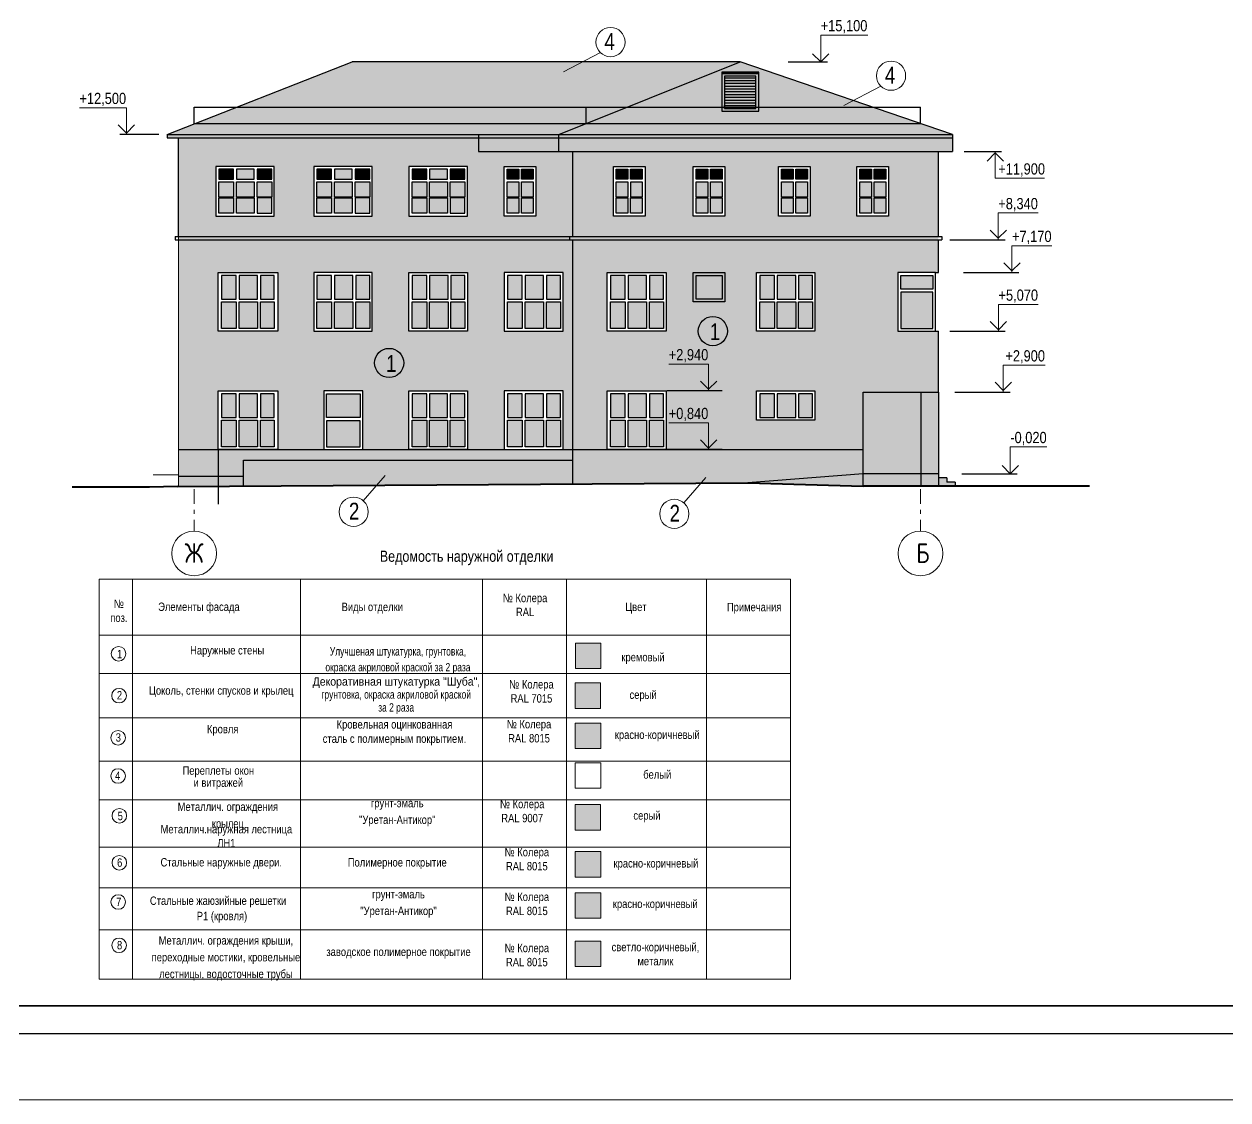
# Model space of a CAD drawing. Extents: x 69140 to 277481, y -99154 to 104141.
# Drawn here: x 90750 to 133760, y 2947 to 41400 of the extents above; entities that cross this region are included whole.
import ezdxf

# ---------------------------------------------------------------- set-up
doc = ezdxf.new("R2010")
doc.units = 0
doc.linetypes.add('Штрихштриховая', pattern=[1093.611073, 529.166651, -211.666656, 141.111112, -211.666656])
for name, color, linetype, lineweight in [('0_Ном_пера__1', 7, 'Continuous', 13), ('Fills_Ном_пера__1', 7, 'Continuous', 18), ('Labels_Ном_пера__1', 7, 'Continuous', 18), ('Text blocks_Ном_пера__1', 7, 'Continuous', 18), ('Вент.шахты_Ном_пера__1', 7, 'Continuous', 18), ('Детали мелкие (разрез)', 95, 'Continuous', 13), ('Детали основные (разрез)', 7, 'Continuous', 40), ('Перегородки', 7, 'Continuous', 30), ('Размеры', 250, 'Continuous', 13), ('Штамп1_Ном_пера__47', 7, 'Continuous', 35)]:
    doc.layers.add(name, color=color, linetype=linetype, lineweight=lineweight)
for name, color, linetype in [('2D-чертеж - Общий', 7, 'Continuous'), ('Надписи', 7, 'Continuous'), ('Наружняя', 7, 'Continuous'), ('Окна', 7, 'Continuous'), ('Рамка', 7, 'Continuous'), ('Текст', 7, 'Continuous')]:
    doc.layers.add(name, color=color, linetype=linetype)
for name, color, linetype, lineweight, true_color in [('Fills_Ном_пера__94', 7, 'Continuous', 20, 0x9f9f9f), ('Заливка окон', 7, 'Continuous', 30, 0xffffff), ('Заливка стены', 7, 'Continuous', 13, 0xffe4ad), ('Заливка цоколь', 7, 'Continuous', 13, 0x51565c), ('СТЕНЫ-ФАС', 7, 'Continuous', 13, 0xffe4ad), ('СТЕНЫ_ЦОК', 7, 'Continuous', 13, 0x51565c), ('ШТРИХ-КРЫША', 7, 'Continuous', 13, 0xa46156)]:
    doc.layers.add(name, color=color, linetype=linetype, lineweight=lineweight, true_color=true_color)
doc.styles.add('Narrow', font='ARIALN.TTF')
doc.styles.add('romand', font='romand.shx', dxfattribs={"width": 0.8})
doc.styles.add('Ариал', font='ARIAL.TTF', dxfattribs={"width": 0.8})

# ---------------------------------------------------------------- blocks, each defined once
blk = doc.blocks.new('A$C28E558AA')
at = {"ltscale": 20}
for p, q in [((-660, -50), (660, -50)), ((-560, -200), (560, -200)), ((-560, -300), (560, -300)), ((-560, -400), (560, -400)), ((-560, -500), (560, -500)), ((-560, -600), (560, -600)), ((-560, -700), (560, -700)), ((-560, -800), (560, -800)), ((-560, -900), (560, -900)), ((-560, -1000), (560, -1000)), ((-560, -1100), (560, -1100)), ((-560, -1300), (-560, -1200)), ((-560, -1200), (560, -1200))]:
    blk.add_line(p, q, dxfattribs=at)
at = {"linetype": 'Continuous'}
blk.add_lwpolyline([(-660, -50), (660, -50), (660, 0), (-660, 0)], close=True, dxfattribs=at)
at = {"layer": 'Перегородки', "linetype": 'Continuous'}
for points in [[(-660, -1400), (660, -1400), (660, -50), (-660, -50)], [(-560, -1300), (560, -1300), (560, -150), (-560, -150)]]:
    blk.add_lwpolyline(points, close=True, dxfattribs=at)

msp = doc.modelspace()

# ---------------------------------------------------------------- hatches: boundary and pattern name
at = {"layer": '2D-чертеж - Общий', "linetype": 'Continuous', "lineweight": 0, "true_color": 0xb0b7bf}
for points in [[(97710.9, 35862), (98237, 35862), (98237, 36209.1), (97710.9, 36209.1)], [(98338.9, 36209.1), (98975.9, 36209.1), (98975.9, 35862), (98338.9, 35862)], [(99075.9, 35862), (99600.9, 35862), (99600.9, 36209.1), (99075.9, 36209.1)], [(101210.9, 35862), (101737, 35862), (101737, 36209.1), (101210.9, 36209.1)], [(101838.9, 36209.1), (102475.9, 36209.1), (102475.9, 35862), (101838.9, 35862)], [(102575.9, 35862), (103100.9, 35862), (103100.9, 36209.1), (102575.9, 36209.1)], [(104610.9, 35862), (105137, 35862), (105137, 36209.1), (104610.9, 36209.1)], [(105238.9, 36209.1), (105875.9, 36209.1), (105875.9, 35862), (105238.9, 35862)], [(105975.9, 35862), (106500.9, 35862), (106500.9, 36209.1), (105975.9, 36209.1)], [(108424.4, 35862), (108006.3, 35862), (108006.3, 36209.1), (108424.4, 36209.1)], [(108936.3, 36209.1), (108518.2, 36209.1), (108518.2, 35862), (108936.3, 35862)], [(112324.4, 35862), (111906.3, 35862), (111906.3, 36209.1), (112324.4, 36209.1)], [(112836.3, 36209.1), (112418.2, 36209.1), (112418.2, 35862), (112836.3, 35862)], [(115174.4, 35862), (114756.3, 35862), (114756.3, 36209.1), (115174.4, 36209.1)], [(115686.3, 36209.1), (115268.2, 36209.1), (115268.2, 35862), (115686.3, 35862)], [(118224.4, 35862), (117806.3, 35862), (117806.3, 36209.1), (118224.4, 36209.1)], [(118736.3, 36209.1), (118318.2, 36209.1), (118318.2, 35862), (118736.3, 35862)], [(121024.4, 35862), (120606.3, 35862), (120606.3, 36209.1), (121024.4, 36209.1)], [(121536.3, 36209.1), (121118.2, 36209.1), (121118.2, 35862), (121536.3, 35862)], [(98237, 35218.8), (97710.9, 35218.8), (97710.9, 35766), (98237, 35766)], [(98975.9, 35766), (98338.9, 35766), (98338.9, 35218.8), (98975.9, 35218.8)], [(99600.9, 35218.8), (99075.9, 35218.8), (99075.9, 35766), (99600.9, 35766)], [(101737, 35218.8), (101210.9, 35218.8), (101210.9, 35766), (101737, 35766)], [(102475.9, 35766), (101838.9, 35766), (101838.9, 35218.8), (102475.9, 35218.8)], [(103100.9, 35218.8), (102575.9, 35218.8), (102575.9, 35766), (103100.9, 35766)], [(105137, 35218.8), (104610.9, 35218.8), (104610.9, 35766), (105137, 35766)], [(105875.9, 35766), (105238.9, 35766), (105238.9, 35218.8), (105875.9, 35218.8)], [(106500.9, 35218.8), (105975.9, 35218.8), (105975.9, 35766), (106500.9, 35766)], [(108006.3, 35762), (108424.4, 35762), (108424.4, 35216.4), (108006.3, 35216.4)], [(108522.2, 35215.4), (108936.3, 35215.4), (108936.3, 35762), (108522.2, 35762)], [(111906.3, 35762), (112324.4, 35762), (112324.4, 35216.4), (111906.3, 35216.4)], [(112422.2, 35215.4), (112836.3, 35215.4), (112836.3, 35762), (112422.2, 35762)], [(114756.3, 35762), (115174.4, 35762), (115174.4, 35216.4), (114756.3, 35216.4)], [(115272.2, 35215.4), (115686.3, 35215.4), (115686.3, 35762), (115272.2, 35762)], [(117806.3, 35762), (118224.4, 35762), (118224.4, 35216.4), (117806.3, 35216.4)], [(118322.2, 35215.4), (118736.3, 35215.4), (118736.3, 35762), (118322.2, 35762)], [(120606.3, 35762), (121024.4, 35762), (121024.4, 35216.4), (120606.3, 35216.4)], [(121122.2, 35215.4), (121536.3, 35215.4), (121536.3, 35762), (121122.2, 35762)], [(98237, 34639.1), (97710.9, 34639.1), (97710.9, 35186.3), (98237, 35186.3)], [(98975.9, 35186.3), (98338.9, 35186.3), (98338.9, 34639.1), (98975.9, 34639.1)], [(99600.9, 34639.1), (99075.9, 34639.1), (99075.9, 35186.3), (99600.9, 35186.3)], [(101737, 34639.1), (101210.9, 34639.1), (101210.9, 35186.3), (101737, 35186.3)], [(102475.9, 35186.3), (101838.9, 35186.3), (101838.9, 34639.1), (102475.9, 34639.1)], [(103100.9, 34639.1), (102575.9, 34639.1), (102575.9, 35186.3), (103100.9, 35186.3)], [(105137, 34639.1), (104610.9, 34639.1), (104610.9, 35186.3), (105137, 35186.3)], [(105875.9, 35186.3), (105238.9, 35186.3), (105238.9, 34639.1), (105875.9, 34639.1)], [(106500.9, 34639.1), (105975.9, 34639.1), (105975.9, 35186.3), (106500.9, 35186.3)], [(108424.4, 34639.1), (108006.3, 34639.1), (108006.3, 35186.3), (108424.4, 35186.3)], [(108936.3, 35186.3), (108518.2, 35186.3), (108518.2, 34639.1), (108936.3, 34639.1)], [(112324.4, 34639.1), (111906.3, 34639.1), (111906.3, 35186.3), (112324.4, 35186.3)], [(112836.3, 35186.3), (112418.2, 35186.3), (112418.2, 34639.1), (112836.3, 34639.1)], [(115174.4, 34639.1), (114756.3, 34639.1), (114756.3, 35186.3), (115174.4, 35186.3)], [(115686.3, 35186.3), (115268.2, 35186.3), (115268.2, 34639.1), (115686.3, 34639.1)], [(118224.4, 34639.1), (117806.3, 34639.1), (117806.3, 35186.3), (118224.4, 35186.3)], [(118736.3, 35186.3), (118318.2, 35186.3), (118318.2, 34639.1), (118736.3, 34639.1)], [(121024.4, 34639.1), (120606.3, 34639.1), (120606.3, 35186.3), (121024.4, 35186.3)], [(121536.3, 35186.3), (121118.2, 35186.3), (121118.2, 34639.1), (121536.3, 34639.1)], [(97800.9, 31572), (98327, 31572), (98327, 32419.1), (97800.9, 32419.1)], [(98428.9, 32419.1), (99090.9, 32419.1), (99090.9, 31572), (98428.9, 31572)], [(99190.9, 31572), (99690.9, 31572), (99690.9, 32419.1), (99190.9, 32419.1)], [(101210.9, 31572), (101737, 31572), (101737, 32419.1), (101210.9, 32419.1)], [(101838.9, 32419.1), (102500.9, 32419.1), (102500.9, 31572), (101838.9, 31572)], [(102600.9, 31572), (103100.9, 31572), (103100.9, 32419.1), (102600.9, 32419.1)], [(104610.9, 31572), (105137, 31572), (105137, 32419.1), (104610.9, 32419.1)], [(105238.9, 32419.1), (105900.9, 32419.1), (105900.9, 31572), (105238.9, 31572)], [(106000.9, 31572), (106500.9, 31572), (106500.9, 32419.1), (106000.9, 32419.1)], [(108020.9, 31572), (108547, 31572), (108547, 32419.1), (108020.9, 32419.1)], [(108648.9, 32419.1), (109310.9, 32419.1), (109310.9, 31572), (108648.9, 31572)], [(109410.9, 31572), (109910.9, 31572), (109910.9, 32419.1), (109410.9, 32419.1)], [(111700.9, 31572), (112227, 31572), (112227, 32419.1), (111700.9, 32419.1)], [(112328.9, 32419.1), (112990.9, 32419.1), (112990.9, 31572), (112328.9, 31572)], [(113090.9, 31572), (113590.9, 31572), (113590.9, 32419.1), (113090.9, 32419.1)], [(114756.3, 32419.1), (115686.3, 32419.1), (115686.3, 31572), (114756.3, 31572)], [(117030.9, 31572), (117557, 31572), (117557, 32419.1), (117030.9, 32419.1)], [(117658.9, 32419.1), (118320.9, 32419.1), (118320.9, 31572), (117658.9, 31572)], [(118420.9, 31572), (118920.9, 31572), (118920.9, 32419.1), (118420.9, 32419.1)], [(98327, 30519.1), (97800.9, 30519.1), (97800.9, 31472), (98327, 31472)], [(99090.9, 31472), (98428.9, 31472), (98428.9, 30519.1), (99090.9, 30519.1)], [(99690.9, 30519.1), (99190.9, 30519.1), (99190.9, 31472), (99690.9, 31472)], [(101737, 30519.1), (101210.9, 30519.1), (101210.9, 31472), (101737, 31472)], [(102500.9, 31472), (101838.9, 31472), (101838.9, 30519.1), (102500.9, 30519.1)], [(103100.9, 30519.1), (102600.9, 30519.1), (102600.9, 31472), (103100.9, 31472)], [(105137, 30519.1), (104610.9, 30519.1), (104610.9, 31472), (105137, 31472)], [(105900.9, 31472), (105238.9, 31472), (105238.9, 30519.1), (105900.9, 30519.1)], [(106500.9, 30519.1), (106000.9, 30519.1), (106000.9, 31472), (106500.9, 31472)], [(108547, 30519.1), (108020.9, 30519.1), (108020.9, 31472), (108547, 31472)], [(109310.9, 31472), (108648.9, 31472), (108648.9, 30519.1), (109310.9, 30519.1)], [(109910.9, 30519.1), (109410.9, 30519.1), (109410.9, 31472), (109910.9, 31472)], [(112227, 30519.1), (111700.9, 30519.1), (111700.9, 31472), (112227, 31472)], [(112990.9, 31472), (112328.9, 31472), (112328.9, 30519.1), (112990.9, 30519.1)], [(113590.9, 30519.1), (113090.9, 30519.1), (113090.9, 31472), (113590.9, 31472)], [(117557, 30519.1), (117030.9, 30519.1), (117030.9, 31472), (117557, 31472)], [(118320.9, 31472), (117658.9, 31472), (117658.9, 30519.1), (118320.9, 30519.1)], [(118920.9, 30519.1), (118420.9, 30519.1), (118420.9, 31472), (118920.9, 31472)], [(97800.9, 27342), (98327, 27342), (98327, 28189.1), (97800.9, 28189.1)], [(98428.9, 28189.1), (99090.9, 28189.1), (99090.9, 27342), (98428.9, 27342)], [(99190.9, 27342), (99690.9, 27342), (99690.9, 28189.1), (99190.9, 28189.1)], [(102756.3, 28189.1), (101556.3, 28189.1), (101556.3, 27342), (102756.3, 27342)], [(104610.9, 27342), (105137, 27342), (105137, 28189.1), (104610.9, 28189.1)], [(105238.9, 28189.1), (105875.9, 28189.1), (105875.9, 27342), (105238.9, 27342)], [(105975.9, 27342), (106500.9, 27342), (106500.9, 28189.1), (105975.9, 28189.1)], [(108020.9, 27342), (108547, 27342), (108547, 28189.1), (108020.9, 28189.1)], [(108648.9, 28189.1), (109310.9, 28189.1), (109310.9, 27342), (108648.9, 27342)], [(109410.9, 27342), (109910.9, 27342), (109910.9, 28189.1), (109410.9, 28189.1)], [(111700.9, 27342), (112227, 27342), (112227, 28189.1), (111700.9, 28189.1)], [(112328.9, 28189.1), (112990.9, 28189.1), (112990.9, 27342), (112328.9, 27342)], [(113090.9, 27342), (113590.9, 27342), (113590.9, 28189.1), (113090.9, 28189.1)], [(117030.9, 27342), (117557, 27342), (117557, 28189.1), (117030.9, 28189.1)], [(117658.9, 28189.1), (118320.9, 28189.1), (118320.9, 27342), (117658.9, 27342)], [(118420.9, 27342), (118920.9, 27342), (118920.9, 28189.1), (118420.9, 28189.1)], [(98327, 26289.1), (97800.9, 26289.1), (97800.9, 27242), (98327, 27242)], [(99090.9, 27242), (98428.9, 27242), (98428.9, 26289.1), (99090.9, 26289.1)], [(99690.9, 26289.1), (99190.9, 26289.1), (99190.9, 27242), (99690.9, 27242)], [(101556.3, 27220.6), (102756.3, 27220.6), (102756.3, 26289.1), (101556.3, 26289.1)], [(105137, 26289.1), (104610.9, 26289.1), (104610.9, 27242), (105137, 27242)], [(105875.9, 27242), (105238.9, 27242), (105238.9, 26289.1), (105875.9, 26289.1)], [(106500.9, 26289.1), (105975.9, 26289.1), (105975.9, 27242), (106500.9, 27242)], [(108547, 26289.1), (108020.9, 26289.1), (108020.9, 27242), (108547, 27242)], [(109310.9, 27242), (108648.9, 27242), (108648.9, 26289.1), (109310.9, 26289.1)], [(109910.9, 26289.1), (109410.9, 26289.1), (109410.9, 27242), (109910.9, 27242)], [(112227, 26289.1), (111700.9, 26289.1), (111700.9, 27242), (112227, 27242)], [(112990.9, 27242), (112328.9, 27242), (112328.9, 26289.1), (112990.9, 26289.1)], [(113590.9, 26289.1), (113090.9, 26289.1), (113090.9, 27242), (113590.9, 27242)]]:
    msp.add_hatch(color=9, dxfattribs=at).paths.add_polyline_path(points)
for points in [[(123216.3, 31922), (122075, 31922), (122075, 32419.1), (123216.3, 32419.1)], [(122075, 31822), (123216.3, 31822), (123216.3, 30519.1), (122075, 30519.1)]]:
    msp.add_hatch(color=9, dxfattribs=at).paths.add_polyline_path(points, flags=0)
at = {"layer": 'Fills_Ном_пера__94', "linetype": 'Continuous'}
msp.add_hatch(color=256, dxfattribs=at).paths.add_polyline_path([(111344.9, 12594.7), (111344.9, 13503.8), (110435.8, 13503.8), (110435.8, 12594.7)])
at = {"layer": 'Заливка окон'}
h = msp.add_hatch(color=256, dxfattribs=at)
h.dxf.hatch_style = 1
h.paths.add_polyline_path([(115786.3, 32519.1), (114656.3, 32519.1), (114656.3, 31472), (115786.3, 31472)])
h.paths.add_polyline_path([(115686.3, 32419.1), (115686.3, 31572), (114756.3, 31572), (114756.3, 32419.1)], flags=16)
at = {"layer": 'Заливка стены', "linetype": 'Continuous', "lineweight": 0}
h = msp.add_hatch(color=256, dxfattribs=at)
h.paths.add_polyline_path([(96266.3, 37329.1), (96266.3, 26189.1), (96266.3, 25988.2), (120726.3, 25988.2), (120726.3, 25329.1), (123416.3, 25329.1), (123416.3, 26189.1), (123416.3, 30419.1), (121961.9, 30419.1), (121961.9, 32519.1), (123416.3, 32519.1), (123416.3, 36849.1), (123916.3, 36849.1), (123916.3, 37329.1), (123416.3, 37329.1)])
h.paths.add_polyline_path([(99686.3, 34539.1), (97596.3, 34539.1), (97596.3, 36309.1), (99686.3, 36309.1)], flags=16)
h.paths.add_polyline_path([(97686.3, 28289.1), (99816.3, 28289.1), (99816.3, 26189.1), (97686.3, 26189.1)], flags=16)
h.paths.add_polyline_path([(97686.3, 30419.1), (97686.3, 32519.1), (99816.3, 32519.1), (99816.3, 30419.1)], flags=16)
h.paths.add_polyline_path([(103186.3, 30419.1), (101096.3, 30419.1), (101096.3, 32519.1), (103186.3, 32519.1)], flags=16)
h.paths.add_polyline_path([(101096.3, 36309.1), (103186.3, 36309.1), (103186.3, 34539.1), (101096.3, 34539.1)], flags=16)
h.paths.add_polyline_path([(101456.3, 26189.1), (101456.3, 28289.1), (102856.3, 28289.1), (102856.3, 26189.1)], flags=16)
h.paths.add_polyline_path([(104496.3, 32519.1), (106586.3, 32519.1), (106586.3, 30419.1), (104496.3, 30419.1)], flags=16)
h.paths.add_polyline_path([(104496.3, 36309.1), (106586.3, 36309.1), (106586.3, 34539.1), (104496.3, 34539.1)], flags=16)
h.paths.add_polyline_path([(104496.3, 26189.1), (104496.3, 28289.1), (106586.3, 28289.1), (106586.3, 26189.1)], flags=16)
h.paths.add_polyline_path([(109036.3, 34539.1), (107906.3, 34539.1), (107906.3, 36309.1), (109036.3, 36309.1)], flags=16)
h.paths.add_polyline_path([(110006.3, 30419.1), (107906.3, 30419.1), (107906.3, 32519.1), (110006.3, 32519.1)], flags=16)
h.paths.add_polyline_path([(107906.3, 28289.1), (110006.3, 28289.1), (110006.3, 26189.1), (107906.3, 26189.1)], flags=16)
h.paths.add_polyline_path([(113686.3, 30419.1), (111586.3, 30419.1), (111586.3, 32519.1), (113686.3, 32519.1)], flags=16)
h.paths.add_polyline_path([(111586.3, 26189.1), (111586.3, 28289.1), (113686.3, 28289.1), (113686.3, 26189.1)], flags=16)
h.paths.add_polyline_path([(112936.3, 34539.1), (111806.3, 34539.1), (111806.3, 36309.1), (112936.3, 36309.1)], flags=16)
h.paths.add_polyline_path([(115786.3, 34539.1), (114656.3, 34539.1), (114656.3, 36309.1), (115786.3, 36309.1)], flags=16)
h.paths.add_polyline_path([(116916.3, 30419.1), (116916.3, 32519.1), (119006.3, 32519.1), (119006.3, 30419.1)], flags=16)
h.paths.add_polyline_path([(116916.3, 28289.1), (119006.3, 28289.1), (119006.3, 27242), (116916.3, 27242)], flags=16)
h.paths.add_polyline_path([(117706.3, 36309.1), (118836.3, 36309.1), (118836.3, 34539.1), (117706.3, 34539.1)], flags=16)
h.paths.add_polyline_path([(121636.3, 34539.1), (120506.3, 34539.1), (120506.3, 36309.1), (121636.3, 36309.1)], flags=16)
at = {"layer": 'Заливка цоколь', "lineweight": 25, "ltscale": 20}
h = msp.add_hatch(color=256, dxfattribs=at)
h.paths.add_polyline_path([(110356.3, 26189.1), (97686.3, 26189.1), (97686.3, 25349.1), (98586.2, 25349.1), (98586.2, 25809.1), (110356.3, 25809.1)])
h.paths.add_polyline_path([(97686.3, 26189.1), (96266.3, 26189.1), (96266.3, 25349.1), (97686.3, 25349.1)])
at = {"layer": 'Заливка цоколь', "linetype": 'Continuous', "lineweight": 0}
for points in [[(96266.3, 24869.8), (110356.3, 24963.1), (110356.3, 25988.2), (98586.2, 25988.2), (96266.3, 25988.2)], [(110356.3, 24963.1), (116606.3, 25006.4), (120726.3, 25329.1), (120726.3, 25988.2), (110356.3, 25988.2)]]:
    msp.add_hatch(color=256, dxfattribs=at).paths.add_polyline_path(points)
at = {"layer": 'Заливка цоколь', "lineweight": 25, "ltscale": 20}
msp.add_hatch(color=256, dxfattribs=at).paths.add_polyline_path([(120726.3, 26189.1), (110356.3, 26189.1), (110356.3, 25349.1), (120726.3, 25349.1)])
at = {"layer": 'Заливка цоколь'}
h = msp.add_hatch(color=256, dxfattribs=at)
h.dxf.hatch_style = 1
h.paths.add_polyline_path([(120726.3, 25329.1), (116606.3, 25006.4), (120726.3, 24879.1)])
h.paths.add_polyline_path([(122796.3, 25329.1), (120726.3, 25329.1), (120726.3, 24879.1), (122796.3, 24879.1)])
h.paths.add_polyline_path([(123416.3, 25329.1), (122796.3, 25329.1), (122796.3, 24879.1), (123416.3, 24879.1)])
h.paths.add_polyline_path([(123716.3, 25179.1), (123416.3, 25179.1), (123416.3, 24879.1), (123891.3, 24879.1), (124016.3, 24879.1), (124016.3, 25029.1), (123716.3, 25029.1)])
at = {"layer": 'СТЕНЫ-ФАС', "linetype": 'Continuous'}
msp.add_hatch(color=256, dxfattribs=at).paths.add_polyline_path([(111360.5, 19272.9), (111360.5, 18363.8), (110451.4, 18363.8), (110451.4, 19272.9)])
at = {"layer": 'СТЕНЫ_ЦОК', "linetype": 'Continuous'}
msp.add_hatch(color=256, dxfattribs=at).paths.add_polyline_path([(111344.9, 17850.5), (111344.9, 16941.4), (110435.8, 16941.4), (110435.8, 17850.5)])
at = {"layer": 'ШТРИХ-КРЫША', "ltscale": 100}
h = msp.add_hatch(color=256, dxfattribs=at)
h.paths.add_polyline_path([(116886.3, 39860.5), (116886.3, 37449.1), (123916.3, 37449.1)])
h.paths.add_polyline_path([(116886.3, 39860.5), (116336.3, 40049.1), (116336.3, 37449.1), (116886.3, 37449.1)])
h.paths.add_polyline_path([(116336.3, 40049.1), (109856.3, 37449.1), (116336.3, 37449.1)])
h.paths.add_polyline_path([(116336.3, 37449.1), (109856.3, 37449.1), (109856.3, 37329.1), (116336.3, 37329.1)])
h.paths.add_polyline_path([(123916.3, 37449.1), (116886.3, 37449.1), (116886.3, 37329.1), (123916.3, 37329.1)])
h.paths.add_polyline_path([(116886.3, 37449.1), (116336.3, 37449.1), (116336.3, 37329.1), (116886.3, 37329.1)])
h.paths.add_polyline_path([(116336.3, 40049.1), (102466.3, 40049.1), (102466.3, 37449.1), (109856.3, 37449.1)])
h.paths.add_polyline_path([(106986.3, 37449.1), (102466.3, 37449.1), (102466.3, 37329.1), (106986.3, 37329.1)])
h.paths.add_polyline_path([(102466.3, 40049.1), (95866.3, 37449.1), (102466.3, 37449.1)])
h.paths.add_polyline_path([(102466.3, 37449.1), (95866.3, 37449.1), (95866.3, 37329.1), (102466.3, 37329.1)])
msp.add_hatch(color=256, dxfattribs=at).paths.add_polyline_path([(109856.3, 37449.1), (106986.3, 37449.1), (106986.3, 37329.1), (109856.3, 37329.1)])
at = {"layer": 'ШТРИХ-КРЫША'}
for points in [[(111349.9, 16418.7), (111349.9, 15509.6), (110440.8, 15509.6), (110440.8, 16418.7)], [(111349.9, 11821.2), (111349.9, 10912.2), (110440.8, 10912.2), (110440.8, 11821.2)], [(111349.9, 10350.7), (111349.9, 9441.6), (110440.8, 9441.6), (110440.8, 10350.7)], [(111349.9, 8621.6), (111349.9, 7712.5), (110440.8, 7712.5), (110440.8, 8621.6)]]:
    msp.add_hatch(color=256, dxfattribs=at).paths.add_polyline_path(points)

# ---------------------------------------------------------------- linework, layer by layer
at = {"ltscale": 20}
for p, q in [((96826.3, 37840.2), (96826.3, 38427.3)), ((96826.3, 37827.3), (96826.3, 38427.3)), ((96826.3, 38427.3), (122776.3, 38427.3)), ((110830.9, 37840.2), (110830.9, 38427.3)), ((122776.3, 37840.2), (122776.3, 38427.3)), ((122776.3, 37840.2), (122776.3, 38427.3)), ((122776.3, 37840.2), (96826.3, 37840.2))]:
    msp.add_line(p, q, dxfattribs=at)
at = {"color": 1, "linetype": 'Continuous', "lineweight": 0}
msp.add_line((79874.6, 2947), (202709.6, 2947), dxfattribs=at)
at = {"layer": '0_Ном_пера__1', "linetype": 'Continuous'}
for p, q in [((93429.7, 21563.8), (93429.7, 7267.9)), ((93429.7, 21563.8), (118129.7, 21563.8)), ((94629.7, 21563.8), (94629.7, 7267.9)), ((100629.7, 21563.8), (100629.7, 7267.9)), ((107129.7, 21563.8), (107129.7, 7267.9)), ((110129.7, 21563.8), (110129.7, 7267.9)), ((115129.7, 21563.8), (115129.7, 7267.9)), ((118129.7, 21563.8), (118129.7, 7267.9)), ((93429.7, 19563.8), (118129.7, 19563.8)), ((93429.7, 18182.8), (118129.7, 18182.8)), ((93429.7, 16609.6), (118129.7, 16609.6)), ((93429.7, 15059.7), (118129.7, 15059.7)), ((93431.4, 13674.8), (118129.7, 13674.8)), ((93433.5, 11978.8), (118129.7, 11978.8)), ((93433.5, 10531), (118129.7, 10531)), ((93433.5, 9031.1), (118129.7, 9031.1)), ((93429.7, 7267.9), (118129.7, 7267.9))]:
    msp.add_line(p, q, dxfattribs=at)
at = {"layer": 'Fills_Ном_пера__1', "linetype": 'Continuous', "flags": 128}
for points in [[(111360.5, 18363.8), (111360.5, 19272.9), (110451.4, 19272.9), (110451.4, 18363.8)], [(111344.9, 17850.5), (111344.9, 16941.4), (110435.8, 16941.4), (110435.8, 17850.5)], [(111349.9, 16418.7), (111349.9, 15509.6), (110440.8, 15509.6), (110440.8, 16418.7)], [(111349.9, 14998.1), (111349.9, 14089), (110440.8, 14089), (110440.8, 14998.1)], [(111344.9, 12594.7), (111344.9, 13503.8), (110435.8, 13503.8), (110435.8, 12594.7)], [(111349.9, 11821.2), (111349.9, 10912.2), (110440.8, 10912.2), (110440.8, 11821.2)], [(111349.9, 10350.7), (111349.9, 9441.6), (110440.8, 9441.6), (110440.8, 10350.7)], [(111349.9, 8621.6), (111349.9, 7712.5), (110440.8, 7712.5), (110440.8, 8621.6)]]:
    msp.add_lwpolyline(points, close=True, dxfattribs=at)
at = {"layer": 'Вент.шахты_Ном_пера__1', "linetype": 'Continuous'}
for points in [[(110019.4, 39687), (111339.1, 40381)], [(120041.8, 38484.3), (121361.6, 39178.3)], [(103655.4, 25266.5), (102867.3, 24362.5)], [(115111.2, 25191.7), (114323.1, 24287.7)]]:
    msp.add_lwpolyline(points, dxfattribs=at)
for centre, radius in [((111701.4, 40755.8), 521.4), ((121723.9, 39553.2), 521.4), ((102524.7, 23969.5), 521.4), ((113980.5, 23894.7), 521.4), ((94125.5, 18893.9), 260.7), ((94143.5, 17394.9), 260.7), ((94109.6, 15891.7), 260.7), ((94109.3, 14525.1), 260.7), ((94153.7, 13104), 260.7), ((94152.9, 11423.8), 260.7), ((94115.1, 10022.6), 260.7), ((94147.2, 8473), 260.7)]:
    msp.add_circle(centre, radius, dxfattribs=at)
at = {"layer": 'Детали мелкие (разрез)', "color": 253, "linetype": 'Continuous'}
for p, q in [((96266.3, 25289.1), (96266.3, 34889.1)), ((96266.3, 24869.8), (96266.3, 33689.1)), ((96266.3, 25289.1), (95366.3, 25289.1)), ((96266.3, 25289.1), (95366.3, 25289.1))]:
    msp.add_line(p, q, dxfattribs=at)
at = {"layer": 'Детали основные (разрез)', "linetype": 'Continuous'}
for p, q in [((96234.8, 24869.1), (116606.3, 25006.4)), ((116606.3, 25006.4), (120726.3, 24879.1)), ((95234.8, 24849.8), (92465.4, 24849.8)), ((96234.8, 24869.1), (95232.1, 24849.8)), ((128817.1, 24879.1), (120726.3, 24879.1))]:
    msp.add_line(p, q, dxfattribs=at)
at = {"layer": 'Заливка цоколь', "lineweight": 25, "ltscale": 20}
msp.add_line((97686.3, 26189.1), (97686.3, 24246.4), dxfattribs=at)
at = {"layer": 'Наружняя', "linetype": 'Continuous'}
for p, q in [((95866.3, 37449.1), (102466.3, 40049.1)), ((116336.3, 40049.1), (102466.3, 40049.1)), ((109856.3, 37449.1), (116336.3, 40049.1)), ((123916.3, 37449.1), (116336.3, 40049.1))]:
    msp.add_line(p, q, dxfattribs=at)
at = {"layer": 'Окна', "linetype": 'Continuous'}
for p, q in [((95866.3, 37449.1), (95866.3, 37329.1)), ((95866.3, 37329.1), (123916.3, 37329.1)), ((96266.3, 33809.1), (96266.3, 37329.1)), ((110356.3, 33809.1), (110356.3, 36849.1)), ((123416.3, 33809.1), (123416.3, 36849.1)), ((96146.3, 33809.1), (123536.3, 33809.1)), ((96146.3, 33809.1), (96146.3, 33689.1)), ((96146.3, 33689.1), (123536.3, 33689.1)), ((110236.3, 33809.1), (110236.3, 33689.1)), ((110356.3, 24964.3), (110356.3, 33689.1)), ((123416.3, 32519.1), (123416.3, 33689.1)), ((123536.3, 33809.1), (123536.3, 33689.1)), ((123316.3, 32519.1), (123416.3, 32519.1)), ((123316.3, 30419.1), (123416.3, 30419.1)), ((123416.3, 28249.1), (123416.3, 30419.1)), ((120726.3, 24879.1), (120726.3, 28249.1)), ((120726.3, 28249.1), (123416.3, 28249.1)), ((122796.3, 24879.1), (122796.3, 28249.1)), ((123416.3, 28249.1), (123416.3, 24879.1)), ((96266.3, 26189.1), (120726.3, 26189.1)), ((98586.2, 24919.1), (98586.2, 25809.1)), ((98586.2, 25809.1), (110356.3, 25809.1)), ((96266.3, 25239.1), (98586.2, 25239.1)), ((123416.3, 25329.1), (120726.3, 25329.1)), ((123716.3, 25179.1), (123416.3, 25179.1)), ((123716.3, 25179.1), (123716.3, 25029.1)), ((124016.3, 25029.1), (123716.3, 25029.1)), ((124016.3, 25029.1), (124016.3, 24879.1)), ((123891.3, 24879.1), (120726.3, 24879.1)), ((123891.3, 24879.1), (120726.3, 24879.1))]:
    msp.add_line(p, q, dxfattribs=at)
at = {"layer": 'Окна'}
msp.add_line((120726.3, 25329.1), (116606.3, 25006.4), dxfattribs=at)
at = {"layer": 'Окна', "linetype": 'Continuous', "flags": 128}
for points in [[(99686.3, 36309.1), (97596.3, 36309.1), (97596.3, 34539.1), (99686.3, 34539.1)], [(97710.9, 35862), (98237, 35862), (98237, 36209.1), (97710.9, 36209.1)], [(98338.9, 35862), (98975.9, 35862), (98975.9, 36209.1), (98338.9, 36209.1)], [(99075.9, 35862), (99600.9, 35862), (99600.9, 36209.1), (99075.9, 36209.1)], [(103186.3, 36309.1), (101096.3, 36309.1), (101096.3, 34539.1), (103186.3, 34539.1)], [(101210.9, 35862), (101737, 35862), (101737, 36209.1), (101210.9, 36209.1)], [(101838.9, 35862), (102475.9, 35862), (102475.9, 36209.1), (101838.9, 36209.1)], [(102575.9, 35862), (103100.9, 35862), (103100.9, 36209.1), (102575.9, 36209.1)], [(106586.3, 36309.1), (104496.3, 36309.1), (104496.3, 34539.1), (106586.3, 34539.1)], [(104610.9, 35862), (105137, 35862), (105137, 36209.1), (104610.9, 36209.1)], [(105238.9, 35862), (105875.9, 35862), (105875.9, 36209.1), (105238.9, 36209.1)], [(105975.9, 35862), (106500.9, 35862), (106500.9, 36209.1), (105975.9, 36209.1)], [(107906.3, 36309.1), (109036.3, 36309.1), (109036.3, 34539.1), (107906.3, 34539.1)], [(108006.3, 36209.1), (108424.4, 36209.1), (108424.4, 35862), (108006.3, 35862)], [(108518.2, 36209.1), (108936.3, 36209.1), (108936.3, 35862), (108518.2, 35862)], [(111806.3, 36309.1), (112936.3, 36309.1), (112936.3, 34539.1), (111806.3, 34539.1)], [(111906.3, 36209.1), (112324.4, 36209.1), (112324.4, 35862), (111906.3, 35862)], [(112418.2, 36209.1), (112836.3, 36209.1), (112836.3, 35862), (112418.2, 35862)], [(114656.3, 36309.1), (115786.3, 36309.1), (115786.3, 34539.1), (114656.3, 34539.1)], [(114756.3, 36209.1), (115174.4, 36209.1), (115174.4, 35862), (114756.3, 35862)], [(115268.2, 36209.1), (115686.3, 36209.1), (115686.3, 35862), (115268.2, 35862)], [(117706.3, 36309.1), (118836.3, 36309.1), (118836.3, 34539.1), (117706.3, 34539.1)], [(117806.3, 36209.1), (118224.4, 36209.1), (118224.4, 35862), (117806.3, 35862)], [(118318.2, 36209.1), (118736.3, 36209.1), (118736.3, 35862), (118318.2, 35862)], [(120506.3, 36309.1), (121636.3, 36309.1), (121636.3, 34539.1), (120506.3, 34539.1)], [(120606.3, 36209.1), (121024.4, 36209.1), (121024.4, 35862), (120606.3, 35862)], [(121118.2, 36209.1), (121536.3, 36209.1), (121536.3, 35862), (121118.2, 35862)], [(97710.9, 35766), (98237, 35766), (98237, 35215.4), (97710.9, 35215.4)], [(98338.9, 35766), (98975.9, 35766), (98975.9, 35215.4), (98338.9, 35215.4)], [(99075.9, 35766), (99600.9, 35766), (99600.9, 35215.4), (99075.9, 35215.4)], [(101210.9, 35766), (101737, 35766), (101737, 35215.4), (101210.9, 35215.4)], [(101838.9, 35766), (102475.9, 35766), (102475.9, 35215.4), (101838.9, 35215.4)], [(102575.9, 35766), (103100.9, 35766), (103100.9, 35215.4), (102575.9, 35215.4)], [(104610.9, 35766), (105137, 35766), (105137, 35215.4), (104610.9, 35215.4)], [(105238.9, 35766), (105875.9, 35766), (105875.9, 35215.4), (105238.9, 35215.4)], [(105975.9, 35766), (106500.9, 35766), (106500.9, 35215.4), (105975.9, 35215.4)], [(108006.3, 35762), (108424.4, 35762), (108424.4, 35216.4), (108006.3, 35216.4)], [(108522.2, 35762), (108936.3, 35762), (108936.3, 35215.4), (108522.2, 35215.4)], [(111906.3, 35762), (112324.4, 35762), (112324.4, 35216.4), (111906.3, 35216.4)], [(112422.2, 35762), (112836.3, 35762), (112836.3, 35215.4), (112422.2, 35215.4)], [(114756.3, 35762), (115174.4, 35762), (115174.4, 35216.4), (114756.3, 35216.4)], [(115272.2, 35762), (115686.3, 35762), (115686.3, 35215.4), (115272.2, 35215.4)], [(117806.3, 35762), (118224.4, 35762), (118224.4, 35216.4), (117806.3, 35216.4)], [(118322.2, 35762), (118736.3, 35762), (118736.3, 35215.4), (118322.2, 35215.4)], [(120606.3, 35762), (121024.4, 35762), (121024.4, 35216.4), (120606.3, 35216.4)], [(121122.2, 35762), (121536.3, 35762), (121536.3, 35215.4), (121122.2, 35215.4)], [(97710.9, 35186.3), (98237, 35186.3), (98237, 34639.1), (97710.9, 34639.1)], [(98338.9, 35186.3), (98975.9, 35186.3), (98975.9, 34639.1), (98338.9, 34639.1)], [(99075.9, 34639.1), (99600.9, 34639.1), (99600.9, 35186.3), (99075.9, 35186.3)], [(101210.9, 35186.3), (101737, 35186.3), (101737, 34639.1), (101210.9, 34639.1)], [(101838.9, 35186.3), (102475.9, 35186.3), (102475.9, 34639.1), (101838.9, 34639.1)], [(102575.9, 34639.1), (103100.9, 34639.1), (103100.9, 35186.3), (102575.9, 35186.3)], [(104610.9, 35186.3), (105137, 35186.3), (105137, 34639.1), (104610.9, 34639.1)], [(105238.9, 35186.3), (105875.9, 35186.3), (105875.9, 34639.1), (105238.9, 34639.1)], [(105975.9, 34639.1), (106500.9, 34639.1), (106500.9, 35186.3), (105975.9, 35186.3)], [(108006.3, 35186.3), (108424.4, 35186.3), (108424.4, 34639.1), (108006.3, 34639.1)], [(108518.2, 35186.3), (108936.3, 35186.3), (108936.3, 34639.1), (108518.2, 34639.1)], [(111906.3, 35186.3), (112324.4, 35186.3), (112324.4, 34639.1), (111906.3, 34639.1)], [(112418.2, 35186.3), (112836.3, 35186.3), (112836.3, 34639.1), (112418.2, 34639.1)], [(114756.3, 35186.3), (115174.4, 35186.3), (115174.4, 34639.1), (114756.3, 34639.1)], [(115268.2, 35186.3), (115686.3, 35186.3), (115686.3, 34639.1), (115268.2, 34639.1)], [(117806.3, 35186.3), (118224.4, 35186.3), (118224.4, 34639.1), (117806.3, 34639.1)], [(118318.2, 35186.3), (118736.3, 35186.3), (118736.3, 34639.1), (118318.2, 34639.1)], [(120606.3, 35186.3), (121024.4, 35186.3), (121024.4, 34639.1), (120606.3, 34639.1)], [(121118.2, 35186.3), (121536.3, 35186.3), (121536.3, 34639.1), (121118.2, 34639.1)], [(97686.3, 32519.1), (99816.3, 32519.1), (99816.3, 30419.1), (97686.3, 30419.1)], [(97800.9, 31572), (98327, 31572), (98327, 32419.1), (97800.9, 32419.1)], [(98428.9, 31572), (99090.9, 31572), (99090.9, 32419.1), (98428.9, 32419.1)], [(99190.9, 31572), (99690.9, 31572), (99690.9, 32419.1), (99190.9, 32419.1)], [(103186.3, 32519.1), (101096.3, 32519.1), (101096.3, 30419.1), (103186.3, 30419.1)], [(101210.9, 31572), (101737, 31572), (101737, 32419.1), (101210.9, 32419.1)], [(101838.9, 31572), (102500.9, 31572), (102500.9, 32419.1), (101838.9, 32419.1)], [(102600.9, 31572), (103100.9, 31572), (103100.9, 32419.1), (102600.9, 32419.1)], [(104496.3, 32519.1), (106586.3, 32519.1), (106586.3, 30419.1), (104496.3, 30419.1)], [(104610.9, 31572), (105137, 31572), (105137, 32419.1), (104610.9, 32419.1)], [(105238.9, 31572), (105900.9, 31572), (105900.9, 32419.1), (105238.9, 32419.1)], [(106000.9, 31572), (106500.9, 31572), (106500.9, 32419.1), (106000.9, 32419.1)], [(107906.3, 30419.1), (110006.3, 30419.1), (110006.3, 32519.1), (107906.3, 32519.1)], [(108020.9, 31572), (108547, 31572), (108547, 32419.1), (108020.9, 32419.1)], [(108648.9, 31572), (109310.9, 31572), (109310.9, 32419.1), (108648.9, 32419.1)], [(109410.9, 31572), (109910.9, 31572), (109910.9, 32419.1), (109410.9, 32419.1)], [(111586.3, 32519.1), (113686.3, 32519.1), (113686.3, 30419.1), (111586.3, 30419.1)], [(111700.9, 31572), (112227, 31572), (112227, 32419.1), (111700.9, 32419.1)], [(112328.9, 31572), (112990.9, 31572), (112990.9, 32419.1), (112328.9, 32419.1)], [(113090.9, 31572), (113590.9, 31572), (113590.9, 32419.1), (113090.9, 32419.1)], [(114656.3, 32519.1), (115786.3, 32519.1), (115786.3, 31472), (114656.3, 31472)], [(114756.3, 32419.1), (115686.3, 32419.1), (115686.3, 31572), (114756.3, 31572)], [(116916.3, 32519.1), (119006.3, 32519.1), (119006.3, 30419.1), (116916.3, 30419.1)], [(117030.9, 31572), (117557, 31572), (117557, 32419.1), (117030.9, 32419.1)], [(117658.9, 31572), (118320.9, 31572), (118320.9, 32419.1), (117658.9, 32419.1)], [(118420.9, 31572), (118920.9, 31572), (118920.9, 32419.1), (118420.9, 32419.1)], [(121961.9, 30419.1), (123316.3, 30419.1), (123316.3, 32519.1), (121961.9, 32519.1)], [(123216.3, 31922), (122075, 31922), (122075, 32419.1), (123216.3, 32419.1)], [(97800.9, 31472), (98327, 31472), (98327, 30519.1), (97800.9, 30519.1)], [(98428.9, 31472), (99090.9, 31472), (99090.9, 30519.1), (98428.9, 30519.1)], [(99190.9, 31472), (99690.9, 31472), (99690.9, 30519.1), (99190.9, 30519.1)], [(101210.9, 31472), (101737, 31472), (101737, 30519.1), (101210.9, 30519.1)], [(101838.9, 31472), (102500.9, 31472), (102500.9, 30519.1), (101838.9, 30519.1)], [(102600.9, 31472), (103100.9, 31472), (103100.9, 30519.1), (102600.9, 30519.1)], [(104610.9, 31472), (105137, 31472), (105137, 30519.1), (104610.9, 30519.1)], [(105238.9, 31472), (105900.9, 31472), (105900.9, 30519.1), (105238.9, 30519.1)], [(106000.9, 31472), (106500.9, 31472), (106500.9, 30519.1), (106000.9, 30519.1)], [(108020.9, 31472), (108547, 31472), (108547, 30519.1), (108020.9, 30519.1)], [(108648.9, 31472), (109310.9, 31472), (109310.9, 30519.1), (108648.9, 30519.1)], [(109410.9, 31472), (109910.9, 31472), (109910.9, 30519.1), (109410.9, 30519.1)], [(111700.9, 31472), (112227, 31472), (112227, 30519.1), (111700.9, 30519.1)], [(112328.9, 31472), (112990.9, 31472), (112990.9, 30519.1), (112328.9, 30519.1)], [(113090.9, 31472), (113590.9, 31472), (113590.9, 30519.1), (113090.9, 30519.1)], [(117030.9, 31472), (117557, 31472), (117557, 30519.1), (117030.9, 30519.1)], [(117658.9, 31472), (118320.9, 31472), (118320.9, 30519.1), (117658.9, 30519.1)], [(118420.9, 31472), (118920.9, 31472), (118920.9, 30519.1), (118420.9, 30519.1)], [(122075, 30519.1), (123216.3, 30519.1), (123216.3, 31822), (122075, 31822)], [(97686.3, 28289.1), (99816.3, 28289.1), (99816.3, 26189.1), (97686.3, 26189.1)], [(97800.9, 27342), (98327, 27342), (98327, 28189.1), (97800.9, 28189.1)], [(98428.9, 27342), (99090.9, 27342), (99090.9, 28189.1), (98428.9, 28189.1)], [(99190.9, 27342), (99690.9, 27342), (99690.9, 28189.1), (99190.9, 28189.1)], [(101456.3, 26189.1), (102856.3, 26189.1), (102856.3, 28289.1), (101456.3, 28289.1)], [(101556.3, 28189.1), (102756.3, 28189.1), (102756.3, 27342), (101556.3, 27342)], [(104496.3, 28289.1), (106586.3, 28289.1), (106586.3, 26189.1), (104496.3, 26189.1)], [(104610.9, 27342), (105137, 27342), (105137, 28189.1), (104610.9, 28189.1)], [(105238.9, 27342), (105875.9, 27342), (105875.9, 28189.1), (105238.9, 28189.1)], [(105975.9, 27342), (106500.9, 27342), (106500.9, 28189.1), (105975.9, 28189.1)], [(107906.3, 26189.1), (110006.3, 26189.1), (110006.3, 28289.1), (107906.3, 28289.1)], [(108020.9, 27342), (108547, 27342), (108547, 28189.1), (108020.9, 28189.1)], [(108648.9, 27342), (109310.9, 27342), (109310.9, 28189.1), (108648.9, 28189.1)], [(109410.9, 27342), (109910.9, 27342), (109910.9, 28189.1), (109410.9, 28189.1)], [(111586.3, 28289.1), (113686.3, 28289.1), (113686.3, 26189.1), (111586.3, 26189.1)], [(111700.9, 27342), (112227, 27342), (112227, 28189.1), (111700.9, 28189.1)], [(112328.9, 27342), (112990.9, 27342), (112990.9, 28189.1), (112328.9, 28189.1)], [(113090.9, 27342), (113590.9, 27342), (113590.9, 28189.1), (113090.9, 28189.1)], [(116916.3, 28289.1), (119006.3, 28289.1), (119006.3, 27242), (116916.3, 27242)], [(117030.9, 27342), (117557, 27342), (117557, 28189.1), (117030.9, 28189.1)], [(117658.9, 27342), (118320.9, 27342), (118320.9, 28189.1), (117658.9, 28189.1)], [(118420.9, 27342), (118920.9, 27342), (118920.9, 28189.1), (118420.9, 28189.1)], [(97800.9, 27242), (98327, 27242), (98327, 26289.1), (97800.9, 26289.1)], [(98428.9, 27242), (99090.9, 27242), (99090.9, 26289.1), (98428.9, 26289.1)], [(99190.9, 27242), (99690.9, 27242), (99690.9, 26289.1), (99190.9, 26289.1)], [(101556.3, 26289.1), (102756.3, 26289.1), (102756.3, 27220.6), (101556.3, 27220.6)], [(104610.9, 27242), (105137, 27242), (105137, 26289.1), (104610.9, 26289.1)], [(105238.9, 27242), (105875.9, 27242), (105875.9, 26289.1), (105238.9, 26289.1)], [(105975.9, 27242), (106500.9, 27242), (106500.9, 26289.1), (105975.9, 26289.1)], [(108020.9, 27242), (108547, 27242), (108547, 26289.1), (108020.9, 26289.1)], [(108648.9, 27242), (109310.9, 27242), (109310.9, 26289.1), (108648.9, 26289.1)], [(109410.9, 27242), (109910.9, 27242), (109910.9, 26289.1), (109410.9, 26289.1)], [(111700.9, 27242), (112227, 27242), (112227, 26289.1), (111700.9, 26289.1)], [(112328.9, 27242), (112990.9, 27242), (112990.9, 26289.1), (112328.9, 26289.1)], [(113090.9, 27242), (113590.9, 27242), (113590.9, 26289.1), (113090.9, 26289.1)]]:
    msp.add_lwpolyline(points, close=True, dxfattribs=at)
at = {"layer": 'Перегородки', "linetype": 'Continuous'}
for p, q in [((118048.1, 40049.1), (119449.9, 40049.1)), ((95567.8, 37449.1), (94166, 37449.1)), ((95866.3, 37449.1), (123916.3, 37449.1)), ((106986.3, 37449.1), (106986.3, 36849.1)), ((109856.3, 37329.1), (109856.3, 37449.1)), ((109856.3, 36849.1), (109856.3, 37449.1)), ((123916.3, 37449.1), (123916.3, 37329.1)), ((123916.3, 37449.1), (123916.3, 36849.1)), ((106986.3, 36849.1), (123916.3, 36849.1)), ((124331.5, 36849.1), (125670.1, 36849.1)), ((123822.3, 33689.1), (125795.6, 33689.1)), ((124311.4, 32519.1), (126284.7, 32519.1)), ((123828.5, 30419.1), (125801.8, 30419.1)), ((115687.6, 28289.1), (113714.3, 28289.1)), ((124001, 28249.1), (125974.3, 28249.1)), ((115687.6, 26189.1), (113714.3, 26189.1)), ((124251.3, 25329.1), (126224.6, 25329.1))]:
    msp.add_line(p, q, dxfattribs=at)
at = {"layer": 'Перегородки', "color": 5, "linetype": 'Штрихштриховая', "lineweight": 15}
for p, q in [((96826.3, 24780), (96826.3, 23281.5)), ((122776.3, 24780), (122776.3, 23281.5))]:
    msp.add_line(p, q, dxfattribs=at)
at = {"layer": 'Перегородки', "color": 5, "linetype": 'Continuous', "lineweight": 15}
for centre in [(96826.3, 22481.5), (122776.3, 22481.5)]:
    msp.add_circle(centre, 800, dxfattribs=at)
at = {"layer": 'Размеры', "linetype": 'Continuous'}
for p, q in [((119209.9, 40049.1), (119209.9, 41009.1)), ((119209.9, 41009.1), (120888.9, 41009.1)), ((94406, 38409.1), (92726.9, 38409.1)), ((94406, 37449.1), (94406, 38409.1)), ((125444.5, 36792.6), (125152.8, 36500.9)), ((125444.5, 36849.1), (125444.5, 35889.1)), ((125736.2, 36500.9), (125444.5, 36792.6)), ((125444.5, 35889.1), (127200.8, 35889.1)), ((125555.6, 33689.1), (125555.6, 34649.1)), ((125555.6, 34649.1), (126978.7, 34649.1)), ((126044.7, 32519.1), (126044.7, 33479.1)), ((126044.7, 33479.1), (127467.8, 33479.1)), ((125561.8, 30419.1), (125561.8, 31379.1)), ((125561.8, 31379.1), (126984.8, 31379.1)), ((115204.4, 29249.1), (113781.3, 29249.1)), ((115204.4, 28289.1), (115204.4, 29249.1)), ((125734.3, 28249.1), (125734.3, 29209.1)), ((125734.3, 29209.1), (127231.7, 29209.1)), ((115204.4, 27149.1), (113781.3, 27149.1)), ((115204.4, 26189.1), (115204.4, 27149.1)), ((125984.6, 25329.1), (125984.6, 26289.1)), ((125984.6, 26289.1), (127291, 26289.1))]:
    msp.add_line(p, q, dxfattribs=at)
at = {"layer": 'Размеры', "linetype": 'Continuous', "flags": 128}
for points in [[(118918.2, 40340.9), (119209.9, 40049.1), (119501.6, 40340.9)], [(94114.3, 37797.4), (94406, 37505.7), (94697.7, 37797.4)], [(125847.3, 34037.4), (125555.6, 33745.7), (125263.9, 34037.4)], [(126336.4, 32867.4), (126044.7, 32575.7), (125753, 32867.4)], [(125853.5, 30767.4), (125561.8, 30475.7), (125270.1, 30767.4)], [(114912.7, 28637.4), (115204.4, 28345.7), (115496.1, 28637.4)], [(125442.6, 28597.4), (125734.3, 28305.7), (126026, 28597.4)], [(114912.7, 26537.4), (115204.4, 26245.7), (115496.1, 26537.4)], [(125692.9, 25620.9), (125984.6, 25329.1), (126276.3, 25620.9)]]:
    msp.add_lwpolyline(points, dxfattribs=at)
at = {"layer": 'Рамка', "linetype": 'Continuous', "flags": 128}
msp.add_lwpolyline([(82854.9, 86304.4), (199254.9, 86304.4), (199254.9, 5304.4), (82854.9, 5304.4)], close=True, dxfattribs=at)
at = {"layer": 'Текст', "linetype": 'Continuous'}
for centre in [(115357.9, 30426.8), (103792.5, 29288.1)]:
    msp.add_circle(centre, 521.4, dxfattribs=at)
at = {"layer": 'Штамп1_Ном_пера__47', "linetype": 'Continuous', "flags": 128}
msp.add_lwpolyline([(86854.9, 85304.4), (198254.9, 85304.4), (198254.9, 6304.4), (86854.9, 6304.4)], close=True, dxfattribs=at)

# ---------------------------------------------------------------- block references
at = {"ltscale": 20}
msp.add_blockref('A$C28E558AA', (116336.3, 39684.3), dxfattribs=at)

# ---------------------------------------------------------------- texts
at = {"layer": 'Labels_Ном_пера__1', "linetype": 'Continuous', "insert": (106560.3, 22319.8), "char_height": 400, "attachment_point": 5, "style": 'Ариал'}
msp.add_mtext('{Ведомость наружной отделки}', dxfattribs=at)
at = {"layer": 'Text blocks_Ном_пера__1', "linetype": 'Continuous', "style": 'Ариал'}
for s, insert, char_height, attachment_point in [('{4}', (111482.2, 41076.5), 600, 1), ('{4}', (121504.6, 39873.8), 600, 1), ('2', (102355.5, 24290.4), 600, 1), ('2', (113811.3, 24215.5), 600, 1), ('{Элементы фасада}', (95540.4, 20723.6), 300, 1), ('{Виды отделки}', (102094.5, 20718.3), 300, 1), ('{Цвет}', (112226.6, 20718.3), 300, 1), ('{Примечания}', (116833.3, 20713), 300, 2), ('{1}', (94070.5, 19033.7), 300, 1), ('{2}', (94065.8, 17562.2), 300, 1), ('{3}', (94025, 16052.2), 300, 1), ('{4}', (93999.7, 14685.4), 300, 1), ('{5}', (94094.1, 13245.1), 300, 1), ('{6}', (94074.2, 11580.4), 300, 1), ('{7}', (94037.9, 10174.3), 300, 1), ('{8}', (94069.8, 8629), 300, 1)]:
    msp.add_mtext(s, dxfattribs=dict(at, insert=insert, char_height=char_height, attachment_point=attachment_point))
at = {"layer": 'Text blocks_Ном_пера__1', "linetype": 'Continuous', "char_height": 300, "attachment_point": 2, "style": 'Ариал'}
for s, insert, line_spacing_factor in [('{№\\Pпоз.}', (94138.4, 20832.8), 1.004977), ('{№ Колера\\PRAL}', (108649.4, 21037.2), 0.995942)]:
    msp.add_mtext(s, dxfattribs=dict(at, insert=insert, line_spacing_factor=line_spacing_factor))
at = {"layer": 'Text blocks_Ном_пера__1', "linetype": 'Continuous', "char_height": 300, "width": 5495.729, "attachment_point": 2, "style": 'Ариал'}
for s, insert in [('{Наружные стены \\P}', (98004.7, 19168)), ('кремовый', (112861.2, 18922.9)), ('Цоколь, стенки спусков и крылец ', (97793.1, 17730.3)), ('серый', (112865.3, 17579.3)), ('{Кровля }', (97845.5, 16351.4)), ('Переплеты окон', (97689.9, 14869.4)), ('и витражей', (97689.9, 14437.8)), ('серый', (113003.3, 13264.7))]:
    msp.add_mtext(s, dxfattribs=dict(at, insert=insert))
at = {"layer": 'Text blocks_Ном_пера__1', "linetype": 'Continuous', "char_height": 300, "attachment_point": 2, "style": 'Ариал'}
for s, insert, width, line_spacing_factor in [('{\\W0.72;\\PУлучшеная штукатурка, грунтовка,\\Pокраска акриловой краской за 2 раза}', (104107.1, 19695.2), 5495.729, 1.130534), ('{\\W0.9;Декоративная штукатурка "Шуба"\\W0.72;, грунтовка, окраска акриловой краской  \\Pза 2 раза}', (104044, 18053.8), 6204.86, 0.92796), ('{№ Колера\\PRAL 7015}', (108876.6, 17951.6), 5495.729, 1.00625), ('{Кровельная оцинкованная\\Pсталь с полимерным покрытием.}', (103984, 16520), 5495.729, 1.019268), ('№ Колера\\PRAL 8015', (108791, 16527.4), 5495.729, 1.00625), ('красно-коричневый', (113371.2, 16150.3), 5495.729, 1.004112), ('белый', (113371.2, 14729.8), 5495.729, 1.004112), ('Металлич. ограждения\\Pкрылец', (98030.7, 13576.6), 5495.729, 1.197332), ('грунт-эмаль \\P"Уретан-Антикор"', (104082.2, 13706.4), 5495.729, 1.187984), ('№ Колера\\PRAL 9007', (108545.8, 13673.4), 5495.729, 1.00625), ('№ Колера\\PRAL 8015', (108712.4, 11955.3), 5495.729, 1.00625), ('Стальные наружные двери.', (97795.5, 11590.8), 5495.729, 1.094976), ('Полимерное покрытие', (104082.2, 11588.5), 5495.729, 1.187984), ('красно-коричневый', (113323.6, 11552.9), 5495.729, 1.004112), ('{грунт-эмаль \\P"Уретан-Антикор"}', (104127.2, 10450.9), 5495.729, 1.187984), ('№ Колера\\PRAL 8015', (108712.4, 10356.4), 5495.729, 1.00625), ('Стальные жаюзийные решетки    Р1 (кровля)', (97820.9, 10218.2), 5495.729, 1.094976), ('красно-коричневый', (113299.8, 10106.2), 5495.729, 1.004112), ('Металлич. ограждения крыши, переходные мостики, кровельные лестницы, водосточные трубы', (97962.4, 8797.7), 6188.894, 1.197332), ('заводское полимерное покрытие', (104127.2, 8391.7), 5495.729, 1.187984), ('№ Колера\\PRAL 8015', (108712.4, 8527.1), 5495.729, 1.00625), ('{светло-коричневый,\\Pметалик}', (113306.4, 8560.2), 5495.729, 1.004112)]:
    msp.add_mtext(s, dxfattribs=dict(at, insert=insert, width=width, line_spacing_factor=line_spacing_factor))
at = {"layer": 'Text blocks_Ном_пера__1', "color": 1, "linetype": 'Continuous', "insert": (97977.6, 12776), "char_height": 300, "attachment_point": 2, "line_spacing_factor": 1.000306, "style": 'Ариал'}
msp.add_mtext('Металлич.наружная лестница\\PЛН1', dxfattribs=at)
at = {"layer": 'Надписи', "linetype": 'Continuous', "char_height": 700, "attachment_point": 5, "style": 'romand'}
for s, insert in [('{Ж}', (96826.3, 22494)), ('{Б}', (122862.5, 22489.1))]:
    msp.add_mtext(s, dxfattribs=dict(at, insert=insert))
at = {"layer": 'Перегородки', "linetype": 'Continuous', "char_height": 400, "attachment_point": 7, "style": 'Narrow'}
for s, insert in [('+15,100', (119209.9, 41068.4)), ('+12,500', (92726.9, 38468.4)), ('+11,900', (125555.6, 35948.4)), ('{+8,340}', (125555.6, 34708.4)), ('{+7,170}', (126044.7, 33538.4)), ('{+5,070}', (125561.8, 31438.4)), ('{+2,940}', (113781.3, 29308.4)), ('{+2,900}', (125808.7, 29268.4)), ('{+0,840}', (113781.3, 27208.4)), ('-0,020', (125984.6, 26348.4))]:
    msp.add_mtext(s, dxfattribs=dict(at, insert=insert))
at = {"layer": 'Текст', "linetype": 'Continuous', "char_height": 600, "attachment_point": 1, "style": 'Ариал'}
for insert in [(115247.9, 30706.3), (103682.5, 29567.5)]:
    msp.add_mtext('{1}', dxfattribs=dict(at, insert=insert))

doc.saveas('drawing.dxf')
